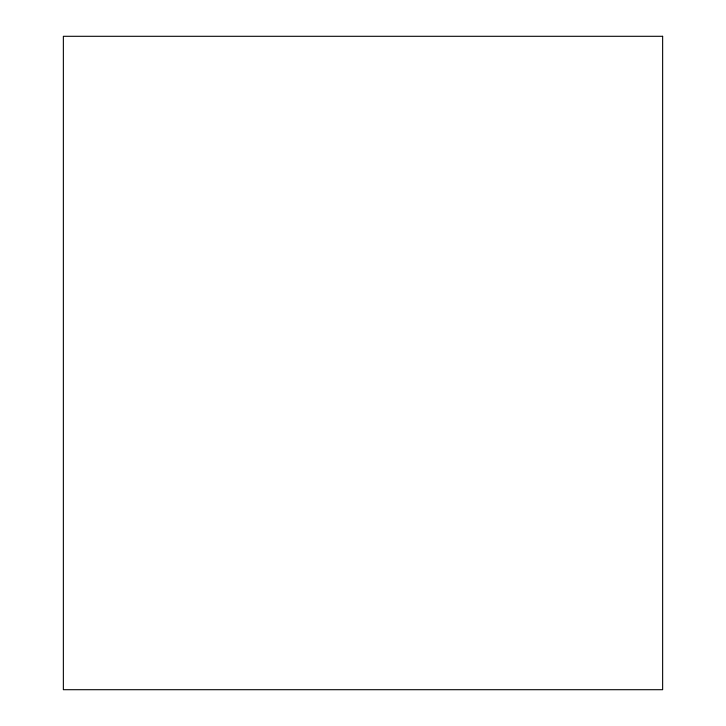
<?xml version="1.0" encoding="UTF-8"?>
<svg xmlns="http://www.w3.org/2000/svg" width="726" height="726" viewBox="0 0 726 726"><rect width="100%" height="100%" fill="white"/><g stroke="black" fill="none" stroke-linecap="round" stroke-linejoin="round"><path stroke-width="1.09" d="M662.638 36.3L63.362 36.3L63.362 689.7L662.638 689.7L662.638 36.3"/></g></svg>
